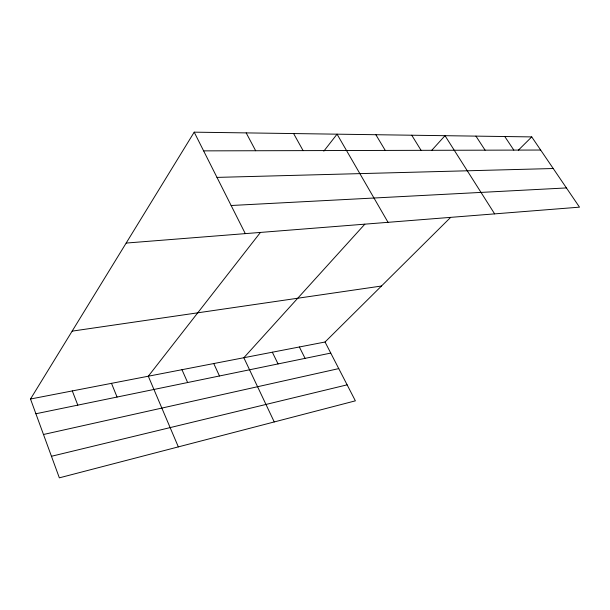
<?xml version="1.0" encoding="UTF-8"?>
<svg xmlns="http://www.w3.org/2000/svg" width="610" height="610" viewBox="0 0 610 610"><rect width="100%" height="100%" fill="white"/><g stroke="black" fill="none" stroke-linecap="round" stroke-linejoin="round"><path stroke-width="0.91" d="M450.622 217.404L325.046 342.012L355.378 400.839L59.345 477.836L30.5 399.016L194.201 132.164L531.737 136.907L579.5 207.156L126.171 243.062M260.417 232.448L148.306 376.217L178.333 446.886M323.811 151.15L337.055 134.169L388.013 222.292M364.826 224.19L243.84 357.727L274.248 421.937M431.621 150.464L445.01 135.687L494.626 213.866M518.325 150.22L531.737 136.907M51.453 456.28L347.128 384.841M43.478 434.495L338.756 368.608M35.891 413.755L330.757 353.083M30.5 399.016L325.046 342.012M72.14 331.138L381.479 286.021M231.137 205.501L566.431 187.933M216.977 177.396L553.232 168.52M203.618 150.868L540.666 150.037M504.79 136.533L513.826 150.106M475.945 136.121L485.095 150.174M411.742 135.222L421.068 150.334M375.859 134.719L385.261 150.426M293.616 133.559L303.094 150.624M246.188 132.896L255.666 150.746M194.201 132.164L245.273 233.569M299.365 346.983L305.084 358.367M272.334 352.214L278.053 363.926M213.767 363.552L219.463 375.981M181.971 369.706L187.644 382.531M111.493 383.347L117.067 397.057M72.3 390.926L77.798 405.132"/></g></svg>
